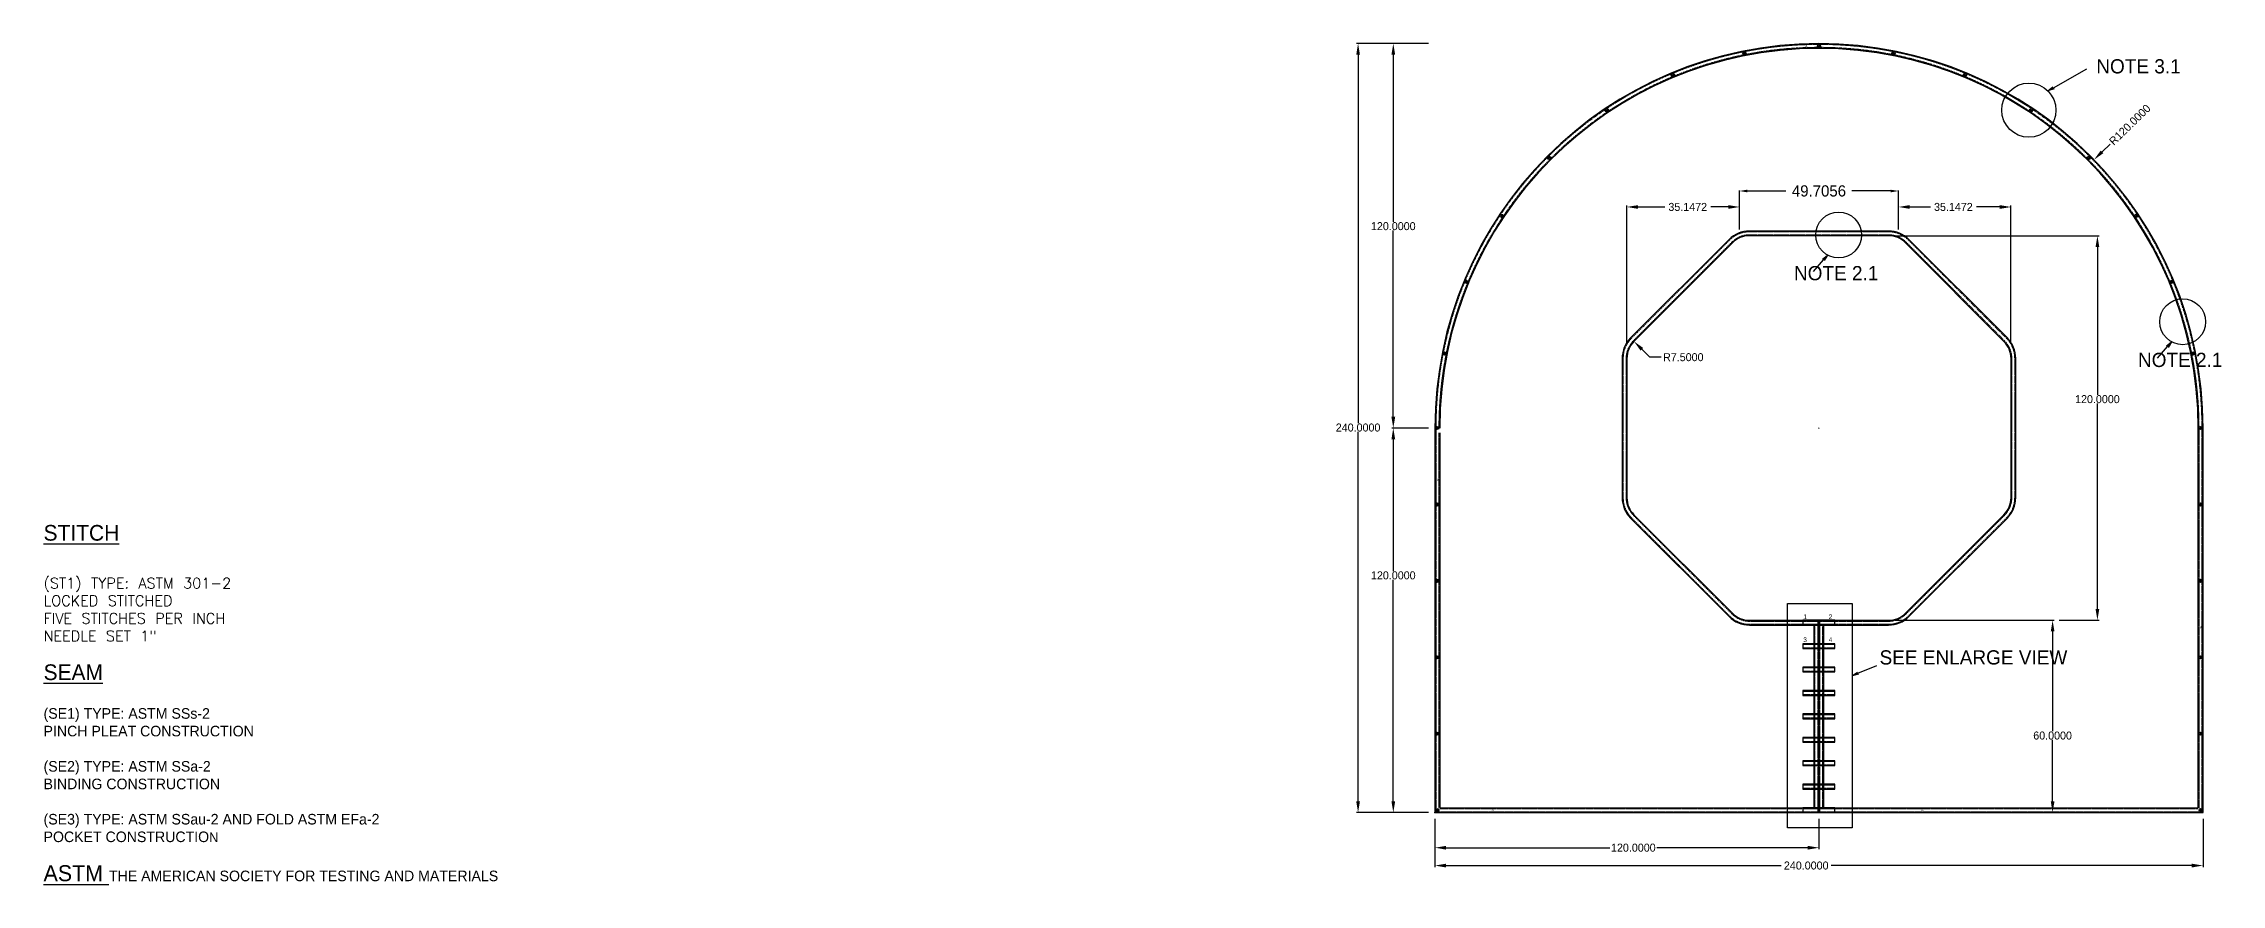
# Model space of a CAD drawing. Header units: inches. Extents: x -1914 to 19746, y -1697 to -663.
# Drawn here: x 1083 to 1763, y -1512 to -1250 of the extents above; entities that cross this region are included whole.
import ezdxf

# ---------------------------------------------------------------- set-up
doc = ezdxf.new("R2010")
doc.units = ezdxf.units.IN
doc.header["$MEASUREMENT"] = 0
doc.linetypes.add('HIDDEN', pattern=[0.375, 0.25, -0.125])
for name, color, linetype in [('DIMENSION', 7, 'Continuous'), ('ENALRGE VIEW', 7, 'Continuous'), ('GROMMET', 7, 'Continuous'), ('STECH', 7, 'HIDDEN'), ('TEXT', 7, 'Continuous'), ('WEBB', 5, 'Continuous')]:
    doc.layers.add(name, color=color, linetype=linetype)
doc.dimstyles.get("Standard").update_dxf_attribs({"dimtxt": 3.5, "dimasz": 3.5, "dimexe": 0.18, "dimexo": 0.0625, "dimgap": 0.09, "dimtad": 0, "dimtih": 1, "dimtoh": 1, "dimdec": 4, "dimzin": 0, "dimdsep": 46, "dimtxsty": 'Standard', "dimcen": 0.09, "dimadec": 0, "dimazin": 0, "dimtfac": 1, "dimtdec": 4, "dimtofl": 0, "dimtmove": 0, "dimatfit": 3, "dimfxl": 0, "dimtolj": 1, "dimtzin": 0, "dimarcsym": 0})

# ---------------------------------------------------------------- blocks, each defined once
blk = doc.blocks.new('*D6')
at = {"layer": 'DEFPOINTS', "color": 0}
for p in [(1493.51, -1250), (1517.51, -1250), (1517.51, -1490)]:
    blk.add_point(p, dxfattribs=at)
at = {"layer": 'DIMENSION', "color": 0, "lineweight": -2}
for p, q in [((1515.51, -1250), (1493.01, -1250)), ((1493.51, -1253.5), (1493.51, -1368.52)), ((1493.51, -1486.5), (1493.51, -1371.2)), ((1515.51, -1490), (1493.01, -1490))]:
    blk.add_line(p, q, dxfattribs=at)
at = {"layer": 'DIMENSION', "color": 0}
for points in [[(1492.93, -1253.5), (1494.1, -1253.5), (1493.51, -1250)], [(1492.93, -1486.5), (1494.1, -1486.5), (1493.51, -1490)]]:
    blk.add_solid(points, dxfattribs=at)
at = {"layer": 'DIMENSION', "color": 0, "insert": (1493.51, -1369.86), "char_height": 2.5, "attachment_point": 5}
blk.add_mtext('\\A1;240.0000', dxfattribs=at)
blk = doc.blocks.new('*D8')
at = {"layer": 'DEFPOINTS', "color": 0}
for p in [(1504.51, -1370), (1517.51, -1370), (1517.51, -1490)]:
    blk.add_point(p, dxfattribs=at)
at = {"layer": 'DIMENSION', "color": 0, "lineweight": -2}
for p, q in [((1515.51, -1370), (1504.01, -1370)), ((1504.51, -1373.5), (1504.51, -1414.66)), ((1504.51, -1486.5), (1504.51, -1417.34)), ((1515.51, -1490), (1504.01, -1490))]:
    blk.add_line(p, q, dxfattribs=at)
at = {"layer": 'DIMENSION', "color": 0}
for points in [[(1503.93, -1373.5), (1505.1, -1373.5), (1504.51, -1370)], [(1503.93, -1486.5), (1505.1, -1486.5), (1504.51, -1490)]]:
    blk.add_solid(points, dxfattribs=at)
at = {"layer": 'DIMENSION', "color": 0, "insert": (1504.51, -1416), "char_height": 2.5, "attachment_point": 5}
blk.add_mtext('\\A1;120.0000', dxfattribs=at)
blk = doc.blocks.new('*D9')
at = {"layer": 'DEFPOINTS', "color": 0}
for p in [(1659.26, -1310), (1724.51, -1310), (1710.51, -1430)]:
    blk.add_point(p, dxfattribs=at)
at = {"layer": 'DIMENSION', "color": 0, "lineweight": -2}
for p, q in [((1661.26, -1310), (1725.01, -1310)), ((1724.51, -1313.5), (1724.51, -1359.66)), ((1724.51, -1426.5), (1724.51, -1362.34)), ((1712.51, -1430), (1725.01, -1430))]:
    blk.add_line(p, q, dxfattribs=at)
at = {"layer": 'DIMENSION', "color": 0}
for points in [[(1723.93, -1313.5), (1725.1, -1313.5), (1724.51, -1310)], [(1723.93, -1426.5), (1725.1, -1426.5), (1724.51, -1430)]]:
    blk.add_solid(points, dxfattribs=at)
at = {"layer": 'DIMENSION', "color": 0, "insert": (1724.51, -1361), "char_height": 2.5, "attachment_point": 5}
blk.add_mtext('\\A1;120.0000', dxfattribs=at)
blk = doc.blocks.new('*D10')
at = {"layer": 'DEFPOINTS', "color": 0}
for p in [(1517.51, -1490), (1757.51, -1490), (1757.51, -1506.57)]:
    blk.add_point(p, dxfattribs=at)
at = {"layer": 'DIMENSION', "color": 0, "lineweight": -2}
for p, q in [((1517.51, -1492), (1517.51, -1507.07)), ((1757.51, -1492), (1757.51, -1507.07)), ((1521.01, -1506.57), (1625.73, -1506.57)), ((1754.01, -1506.57), (1641.33, -1506.57))]:
    blk.add_line(p, q, dxfattribs=at)
at = {"layer": 'DIMENSION', "color": 0}
for points in [[(1521.01, -1505.99), (1521.01, -1507.16), (1517.51, -1506.57)], [(1754.01, -1505.99), (1754.01, -1507.16), (1757.51, -1506.57)]]:
    blk.add_solid(points, dxfattribs=at)
at = {"layer": 'DIMENSION', "color": 0, "insert": (1633.53, -1506.57), "char_height": 2.5, "attachment_point": 5}
blk.add_mtext('\\A1;240.0000', dxfattribs=at)
blk = doc.blocks.new('*D11')
at = {"layer": 'DEFPOINTS', "color": 0}
for p in [(1659.26, -1430), (1659.26, -1490), (1710.51, -1490)]:
    blk.add_point(p, dxfattribs=at)
at = {"layer": 'DIMENSION', "color": 0, "lineweight": -2}
for p, q in [((1661.26, -1430), (1711.01, -1430)), ((1710.51, -1433.5), (1710.51, -1464.66)), ((1710.51, -1486.5), (1710.51, -1467.34)), ((1661.26, -1490), (1711.01, -1490))]:
    blk.add_line(p, q, dxfattribs=at)
at = {"layer": 'DIMENSION', "color": 0}
for points in [[(1709.93, -1433.5), (1711.1, -1433.5), (1710.51, -1430)], [(1709.93, -1486.5), (1711.1, -1486.5), (1710.51, -1490)]]:
    blk.add_solid(points, dxfattribs=at)
at = {"layer": 'DIMENSION', "color": 0, "insert": (1710.51, -1466), "char_height": 2.5, "attachment_point": 5}
blk.add_mtext('\\A1;60.0000', dxfattribs=at)
blk = doc.blocks.new('*D12')
at = {"layer": 'DEFPOINTS', "color": 0}
for p in [(1517.51, -1490), (1637.51, -1490), (1637.51, -1501)]:
    blk.add_point(p, dxfattribs=at)
at = {"layer": 'DIMENSION', "color": 0, "lineweight": -2}
for p, q in [((1517.51, -1492), (1517.51, -1501.5)), ((1637.51, -1492), (1637.51, -1501.5)), ((1521.01, -1501), (1572.13, -1501)), ((1634.01, -1501), (1586.89, -1501))]:
    blk.add_line(p, q, dxfattribs=at)
at = {"layer": 'DIMENSION', "color": 0}
for points in [[(1521.01, -1500.42), (1521.01, -1501.59), (1517.51, -1501)], [(1634.01, -1500.42), (1634.01, -1501.59), (1637.51, -1501)]]:
    blk.add_solid(points, dxfattribs=at)
at = {"layer": 'DIMENSION', "color": 0, "insert": (1579.51, -1501), "char_height": 2.5, "attachment_point": 5}
blk.add_mtext('\\A1;120.0000', dxfattribs=at)
blk = doc.blocks.new('*D15')
at = {"layer": 'DEFPOINTS', "color": 0}
for p in [(1517.51, -1250), (1504.51, -1370), (1517.51, -1370)]:
    blk.add_point(p, dxfattribs=at)
at = {"layer": 'DIMENSION', "color": 0, "lineweight": -2}
for p, q in [((1515.51, -1250), (1504.01, -1250)), ((1504.51, -1253.5), (1504.51, -1305.66)), ((1504.51, -1366.5), (1504.51, -1308.34)), ((1515.51, -1370), (1504.01, -1370))]:
    blk.add_line(p, q, dxfattribs=at)
at = {"layer": 'DIMENSION', "color": 0}
for points in [[(1503.93, -1253.5), (1505.1, -1253.5), (1504.51, -1250)], [(1503.93, -1366.5), (1505.1, -1366.5), (1504.51, -1370)]]:
    blk.add_solid(points, dxfattribs=at)
at = {"layer": 'DIMENSION', "color": 0, "insert": (1504.51, -1307), "char_height": 2.5, "attachment_point": 5}
blk.add_mtext('\\A1;120.0000', dxfattribs=at)
blk = doc.blocks.new('*D16')
at = {"layer": 'DEFPOINTS', "color": 0}
for p in [(1697.51, -1301), (1662.37, -1310), (1697.51, -1345.15)]:
    blk.add_point(p, dxfattribs=at)
at = {"layer": 'DIMENSION', "color": 0, "lineweight": -2}
for p, q in [((1662.37, -1308), (1662.37, -1300.5)), ((1665.87, -1301), (1672.34, -1301)), ((1694.01, -1301), (1686.69, -1301)), ((1697.51, -1343.15), (1697.51, -1300.5))]:
    blk.add_line(p, q, dxfattribs=at)
at = {"layer": 'DIMENSION', "color": 0}
for points in [[(1665.87, -1300.42), (1665.87, -1301.59), (1662.37, -1301)], [(1694.01, -1300.42), (1694.01, -1301.59), (1697.51, -1301)]]:
    blk.add_solid(points, dxfattribs=at)
at = {"layer": 'DIMENSION', "color": 0, "insert": (1679.51, -1301), "char_height": 2.5, "attachment_point": 5}
blk.add_mtext('\\A1;35.1472', dxfattribs=at)
blk = doc.blocks.new('*D20')
at = {"layer": 'DEFPOINTS', "color": 0}
for p in [(1612.66, -1301), (1612.66, -1310), (1577.51, -1345.15)]:
    blk.add_point(p, dxfattribs=at)
at = {"layer": 'DIMENSION', "color": 0, "lineweight": -2}
for p, q in [((1577.51, -1343.15), (1577.51, -1300.5)), ((1581.01, -1301), (1589.34, -1301)), ((1609.16, -1301), (1603.69, -1301)), ((1612.66, -1308), (1612.66, -1300.5))]:
    blk.add_line(p, q, dxfattribs=at)
at = {"layer": 'DIMENSION', "color": 0}
for points in [[(1581.01, -1300.42), (1581.01, -1301.59), (1577.51, -1301)], [(1609.16, -1300.42), (1609.16, -1301.59), (1612.66, -1301)]]:
    blk.add_solid(points, dxfattribs=at)
at = {"layer": 'DIMENSION', "color": 0, "insert": (1596.51, -1301), "char_height": 2.5, "attachment_point": 5}
blk.add_mtext('\\A1;35.1472', dxfattribs=at)
blk = doc.blocks.new('*D23')
at = {"layer": 'DEFPOINTS', "color": 0}
for p in [(1723.45, -1286.25), (1637.51, -1370)]:
    blk.add_point(p, dxfattribs=at)
at = {"layer": 'TEXT', "color": 0, "lineweight": -2}
for p, q in [((1728.46, -1281.36), (1725.95, -1283.8)), ((1637.42, -1370), (1637.6, -1370)), ((1637.51, -1370.09), (1637.51, -1369.91))]:
    blk.add_line(p, q, dxfattribs=at)
at = {"layer": 'TEXT', "color": 0}
blk.add_solid([(1725.55, -1283.38), (1726.36, -1284.22), (1723.45, -1286.25)], dxfattribs=at)
at = {"layer": 'TEXT', "color": 0, "insert": (1734.64, -1275.33), "char_height": 2.5, "attachment_point": 5, "rotation": 44.26582}
blk.add_mtext('\\A1;R120.0000', dxfattribs=at)
blk = doc.blocks.new('_OPEN')
at = {"color": 0, "linetype": 'ByBlock'}
for p, q in [((-1, 0.17), (0, 0)), ((0, 0), (-1, -0.17)), ((0, 0), (-1, 0))]:
    blk.add_line(p, q, dxfattribs=at)
blk = doc.blocks.new('*D118')
at = {"layer": 'DEFPOINTS', "color": 0}
for p in [(1579.71, -1342.95), (1585.01, -1348.26)]:
    blk.add_point(p, dxfattribs=at)
at = {"layer": 'TEXT', "color": 0, "lineweight": -2}
for p, q in [((1584.66, -1347.9), (1582.18, -1345.43)), ((1588.16, -1347.9), (1584.66, -1347.9))]:
    blk.add_line(p, q, dxfattribs=at)
at = {"layer": 'TEXT', "color": 0}
blk.add_solid([(1582.6, -1345.02), (1581.77, -1345.84), (1579.71, -1342.95)], dxfattribs=at)
at = {"layer": 'TEXT', "color": 0, "insert": (1595.12, -1347.9), "char_height": 2.5, "attachment_point": 5}
blk.add_mtext('\\A1;R7.5000', dxfattribs=at)
blk = doc.blocks.new('*D119')
at = {"layer": 'DEFPOINTS', "color": 0}
for p in [(1612.66, -1296.01), (1612.66, -1301), (1662.37, -1301)]:
    blk.add_point(p, dxfattribs=at)
at = {"layer": 'TEXT', "color": 0, "lineweight": -2}
for p, q in [((1612.66, -1300.94), (1612.66, -1295.83)), ((1615.16, -1296.01), (1627.21, -1296.01)), ((1659.87, -1296.01), (1647.81, -1296.01)), ((1662.37, -1300.94), (1662.37, -1295.83))]:
    blk.add_line(p, q, dxfattribs=at)
at = {"layer": 'TEXT', "color": 0}
for points in [[(1615.16, -1295.6), (1615.16, -1296.43), (1612.66, -1296.01)], [(1659.87, -1295.6), (1659.87, -1296.43), (1662.37, -1296.01)]]:
    blk.add_solid(points, dxfattribs=at)
at = {"layer": 'TEXT', "color": 0, "insert": (1637.51, -1296.01), "char_height": 3.5, "attachment_point": 5}
blk.add_mtext('\\A1;49.7056', dxfattribs=at)

msp = doc.modelspace()

# ---------------------------------------------------------------- linework, layer by layer
at = {"layer": 'DIMENSION'}
msp.add_point((1517.51282, -1490.00366), dxfattribs=at)
at = {"layer": 'ENALRGE VIEW'}
msp.add_lwpolyline([(1627.63059, -1424.80625), (1647.86128, -1424.80625), (1647.86128, -1494.84488), (1627.63059, -1494.84488)], close=True, dxfattribs=at)
at = {"layer": 'GROMMET'}
for centre, radius in [((1637.51282, -1250.75366), 0.5), ((1637.51282, -1250.75366), 0.25), ((1614.2483, -1253.04502), 0.5), ((1614.2483, -1253.04502), 0.25), ((1660.77734, -1253.04502), 0.5), ((1660.77734, -1253.04502), 0.25), ((1591.87782, -1259.83103), 0.5), ((1591.87782, -1259.83103), 0.25), ((1683.14782, -1259.83103), 0.5), ((1683.14782, -1259.83103), 0.25), ((1571.26107, -1270.85091), 0.5), ((1571.26107, -1270.85091), 0.25), ((1703.76457, -1270.85091), 0.5), ((1703.76457, -1270.85091), 0.25), ((1553.19033, -1285.68118), 0.5), ((1553.19033, -1285.68118), 0.25), ((1721.8353, -1285.68118), 0.5), ((1721.8353, -1285.68118), 0.25), ((1538.36007, -1303.75191), 0.5), ((1538.36007, -1303.75191), 0.25), ((1736.66557, -1303.75191), 0.5), ((1736.66557, -1303.75191), 0.25), ((1527.34018, -1324.36867), 0.5), ((1527.34018, -1324.36867), 0.25), ((1747.68545, -1324.36867), 0.5), ((1747.68545, -1324.36867), 0.25), ((1520.55417, -1346.73914), 0.5), ((1520.55417, -1346.73914), 0.25), ((1754.47146, -1346.73914), 0.5), ((1754.47146, -1346.73914), 0.25), ((1518.26282, -1370.00366), 0.5), ((1518.26282, -1370.00366), 0.25), ((1518.26282, -1370.00366), 0.25), ((1756.76282, -1370.00366), 0.5), ((1756.76282, -1370.00366), 0.25), ((1518.26282, -1393.85366), 0.5), ((1518.26282, -1393.85366), 0.25), ((1756.76282, -1393.85366), 0.5), ((1756.76282, -1393.85366), 0.25), ((1518.26282, -1417.70366), 0.5), ((1518.26282, -1417.70366), 0.25), ((1756.76282, -1417.70366), 0.5), ((1756.76282, -1417.70366), 0.25), ((1518.26282, -1441.55366), 0.5), ((1518.26282, -1441.55366), 0.25), ((1756.76282, -1441.55366), 0.5), ((1756.76282, -1441.55366), 0.25), ((1518.26282, -1465.40366), 0.5), ((1518.26282, -1465.40366), 0.25), ((1756.76282, -1465.40366), 0.5), ((1756.76282, -1465.40366), 0.25), ((1518.26282, -1489.25366), 0.5), ((1518.26282, -1489.25366), 0.25), ((1756.76282, -1489.25366), 0.5), ((1756.76282, -1489.25366), 0.25)]:
    msp.add_circle(centre, radius, dxfattribs=at)
at = {"layer": 'STECH', "ltscale": 0.015}
for p, q in [((1609.57942, -1311.31648), (1578.82563, -1342.07027)), ((1610.28653, -1312.02359), (1579.53274, -1342.77738)), ((1659.25903, -1308.75366), (1615.7666, -1308.75366)), ((1659.25903, -1309.75366), (1615.7666, -1309.75366)), ((1695.49289, -1342.77738), (1664.73911, -1312.02359)), ((1696.2, -1342.07027), (1665.44621, -1311.31648)), ((1576.26282, -1348.25745), (1576.26282, -1391.74988)), ((1577.26282, -1348.25745), (1577.26282, -1391.74988)), ((1697.76282, -1391.74988), (1697.76282, -1348.25745)), ((1698.76282, -1391.74988), (1698.76282, -1348.25745)), ((1517.76282, -1370.00366), (1517.76282, -1490.00366)), ((1518.76282, -1371.50366), (1518.76282, -1488.50366)), ((1756.26282, -1488.50366), (1756.26282, -1370.00366)), ((1757.26282, -1490.00366), (1757.26282, -1370.00366)), ((1578.82563, -1397.93706), (1609.57942, -1428.69085)), ((1579.53274, -1397.22995), (1610.28653, -1427.98374)), ((1664.73911, -1427.98374), (1695.49289, -1397.22995)), ((1665.44621, -1428.69085), (1696.2, -1397.93706)), ((1615.7666, -1430.25366), (1659.25903, -1430.25366)), ((1615.7666, -1431.25366), (1659.25903, -1431.25366)), ((1637.51282, -1430.25366), (1632.51282, -1430.25366)), ((1632.51282, -1431.25366), (1637.51282, -1431.25366)), ((1636.26282, -1488.50366), (1636.26282, -1431.50366)), ((1637.26282, -1490.00366), (1637.26282, -1430.00366)), ((1642.51282, -1430.25366), (1637.51282, -1430.25366)), ((1637.51282, -1431.25366), (1642.51282, -1431.25366)), ((1637.76282, -1490.00366), (1637.76282, -1430.00366)), ((1638.76282, -1488.50366), (1638.76282, -1431.50366)), ((1637.51282, -1437.56616), (1632.51282, -1437.56616)), ((1632.51282, -1438.56616), (1637.51282, -1438.56616)), ((1642.51282, -1437.56616), (1637.51282, -1437.56616)), ((1637.51282, -1438.56616), (1642.51282, -1438.56616)), ((1637.51282, -1444.87866), (1632.51282, -1444.87866)), ((1632.51282, -1445.87866), (1637.51282, -1445.87866)), ((1642.51282, -1444.87866), (1637.51282, -1444.87866)), ((1637.51282, -1445.87866), (1642.51282, -1445.87866)), ((1637.51282, -1452.19116), (1632.51282, -1452.19116)), ((1632.51282, -1453.19116), (1637.51282, -1453.19116)), ((1642.51282, -1452.19116), (1637.51282, -1452.19116)), ((1637.51282, -1453.19116), (1642.51282, -1453.19116)), ((1637.51282, -1459.50366), (1632.51282, -1459.50366)), ((1632.51282, -1460.50366), (1637.51282, -1460.50366)), ((1642.51282, -1459.50366), (1637.51282, -1459.50366)), ((1637.51282, -1460.50366), (1642.51282, -1460.50366)), ((1637.51282, -1466.81616), (1632.51282, -1466.81616)), ((1632.51282, -1467.81616), (1637.51282, -1467.81616)), ((1642.51282, -1466.81616), (1637.51282, -1466.81616)), ((1637.51282, -1467.81616), (1642.51282, -1467.81616)), ((1637.51282, -1474.12866), (1632.51282, -1474.12866)), ((1632.51282, -1475.12866), (1637.51282, -1475.12866)), ((1642.51282, -1474.12866), (1637.51282, -1474.12866)), ((1637.51282, -1475.12866), (1642.51282, -1475.12866)), ((1637.51282, -1481.44116), (1632.51282, -1481.44116)), ((1632.51282, -1482.44116), (1637.51282, -1482.44116)), ((1642.51282, -1481.44116), (1637.51282, -1481.44116)), ((1637.51282, -1482.44116), (1642.51282, -1482.44116)), ((1517.51282, -1489.75366), (1757.51282, -1489.75366)), ((1519.01282, -1488.75366), (1756.01282, -1488.75366)), ((1637.51282, -1488.75366), (1632.51282, -1488.75366)), ((1632.51282, -1489.75366), (1637.51282, -1489.75366)), ((1642.51282, -1488.75366), (1637.51282, -1488.75366)), ((1637.51282, -1489.75366), (1642.51282, -1489.75366))]:
    msp.add_line(p, q, dxfattribs=at)
for centre, radius, start, end in [((1637.51282, -1370.00366), 119.75, 0, 180), ((1637.51282, -1370.00366), 118.75, 0, 180), ((1615.7666, -1317.50366), 8.75, 90, 135), ((1615.7666, -1317.50366), 7.75, 90, 135), ((1659.25903, -1317.50366), 8.75, 45, 90), ((1659.25903, -1317.50366), 7.75, 45, 90), ((1585.01282, -1348.25745), 8.75, 135, 180), ((1585.01282, -1348.25745), 7.75, 135, 180), ((1690.01282, -1348.25745), 7.75, 0, 45), ((1690.01282, -1348.25745), 8.75, 0, 45), ((1585.01282, -1391.74988), 8.75, 180, 225), ((1585.01282, -1391.74988), 7.75, 180, 225), ((1690.01282, -1391.74988), 7.75, 315, 0), ((1690.01282, -1391.74988), 8.75, 315, 0), ((1615.7666, -1422.50366), 8.75, 225, 270), ((1615.7666, -1422.50366), 7.75, 225, 270), ((1659.25903, -1422.50366), 7.75, 270, 315), ((1659.25903, -1422.50366), 8.75, 270, 315)]:
    msp.add_arc(centre, radius, start, end, dxfattribs=at)
at = {"layer": 'TEXT'}
for p, q in [((1710.7965, -1263.7833), (1721.18486, -1257.83797)), ((1638.86673, -1317.51701), (1635.69267, -1321.09738)), ((1746.35459, -1344.59228), (1743.18053, -1348.17265)), ((1649.68967, -1446.56377), (1655.63762, -1444.15643))]:
    msp.add_line(p, q, dxfattribs=at)
for centre, radius in [((1703.0947, -1270.78366), 8.46228), ((1643.66179, -1309.75366), 7.16168), ((1751.14965, -1336.82893), 7.16168)]:
    msp.add_circle(centre, radius, dxfattribs=at)
at = {"layer": 'WEBB'}
for p, q in [((1609.40264, -1311.1397), (1578.64886, -1341.89349)), ((1610.4633, -1312.20036), (1579.70952, -1342.95415)), ((1659.25903, -1308.50366), (1615.7666, -1308.50366)), ((1659.25903, -1310.00366), (1615.7666, -1310.00366)), ((1695.31612, -1342.95415), (1664.56233, -1312.20036)), ((1696.37678, -1341.89349), (1665.62299, -1311.1397)), ((1576.01282, -1348.25745), (1576.01282, -1391.74988)), ((1577.51282, -1348.25745), (1577.51282, -1391.74988)), ((1697.51282, -1391.74988), (1697.51282, -1348.25745)), ((1699.01282, -1391.74988), (1699.01282, -1348.25745)), ((1517.51282, -1370.00366), (1517.51282, -1490.00366)), ((1519.01282, -1371.50366), (1519.01282, -1488.50366)), ((1756.01282, -1488.50366), (1756.01282, -1370.00366)), ((1757.51282, -1490.00366), (1757.51282, -1370.00366)), ((1578.64886, -1398.11384), (1609.40264, -1428.86763)), ((1579.70952, -1397.05318), (1610.4633, -1427.80697)), ((1664.56233, -1427.80697), (1695.31612, -1397.05318)), ((1665.62299, -1428.86763), (1696.37678, -1398.11384)), ((1615.7666, -1430.00366), (1659.25903, -1430.00366)), ((1615.7666, -1431.50366), (1659.25903, -1431.50366)), ((1632.51282, -1430.00366), (1632.51282, -1431.50366)), ((1637.51282, -1430.00366), (1632.51282, -1430.00366)), ((1632.51282, -1431.50366), (1637.51282, -1431.50366)), ((1636.01282, -1488.50366), (1636.01282, -1431.50366)), ((1637.51282, -1490.00366), (1637.51282, -1430.00366)), ((1637.51282, -1430.00366), (1642.51282, -1430.00366)), ((1642.51282, -1430.00366), (1637.51282, -1430.00366)), ((1637.51282, -1431.50366), (1642.51282, -1431.50366)), ((1639.01282, -1488.50366), (1639.01282, -1431.50366)), ((1642.51282, -1431.50366), (1642.51282, -1430.00366)), ((1632.51282, -1437.31616), (1632.51282, -1438.81616)), ((1637.51282, -1437.31616), (1632.51282, -1437.31616)), ((1632.51282, -1438.81616), (1637.51282, -1438.81616)), ((1642.51282, -1437.31616), (1637.51282, -1437.31616)), ((1637.51282, -1438.81616), (1637.51282, -1439.27253)), ((1637.51282, -1438.81616), (1642.51282, -1438.81616)), ((1642.51282, -1438.81616), (1642.51282, -1437.31616)), ((1632.51282, -1444.62866), (1632.51282, -1446.12866)), ((1637.51282, -1444.62866), (1632.51282, -1444.62866)), ((1632.51282, -1446.12866), (1637.51282, -1446.12866)), ((1642.51282, -1444.62866), (1637.51282, -1444.62866)), ((1637.51282, -1446.12866), (1637.51282, -1446.24175)), ((1637.51282, -1446.12866), (1642.51282, -1446.12866)), ((1642.51282, -1446.12866), (1642.51282, -1444.62866)), ((1632.51282, -1451.94116), (1632.51282, -1453.44116)), ((1637.51282, -1451.94116), (1632.51282, -1451.94116)), ((1632.51282, -1453.44116), (1637.51282, -1453.44116)), ((1642.51282, -1451.94116), (1637.51282, -1451.94116)), ((1637.51282, -1453.44116), (1637.51282, -1453.70028)), ((1637.51282, -1453.44116), (1642.51282, -1453.44116)), ((1642.51282, -1453.44116), (1642.51282, -1451.94116)), ((1632.51282, -1459.25366), (1632.51282, -1460.75366)), ((1637.51282, -1459.25366), (1632.51282, -1459.25366)), ((1632.51282, -1460.75366), (1637.51282, -1460.75366)), ((1637.51282, -1459.25366), (1637.51282, -1460.75366)), ((1642.51282, -1459.25366), (1637.51282, -1459.25366)), ((1637.51282, -1460.75366), (1637.51282, -1461.06739)), ((1637.51282, -1460.75366), (1642.51282, -1460.75366)), ((1642.51282, -1460.75366), (1642.51282, -1459.25366)), ((1632.51282, -1466.56616), (1632.51282, -1468.06616)), ((1637.51282, -1466.56616), (1632.51282, -1466.56616)), ((1632.51282, -1468.06616), (1637.51282, -1468.06616)), ((1642.51282, -1466.56616), (1637.51282, -1466.56616)), ((1637.51282, -1468.06616), (1637.51282, -1468.32377)), ((1637.51282, -1468.06616), (1642.51282, -1468.06616)), ((1642.51282, -1468.06616), (1642.51282, -1466.56616)), ((1632.51282, -1473.87866), (1632.51282, -1475.37866)), ((1637.51282, -1473.87866), (1632.51282, -1473.87866)), ((1632.51282, -1475.37866), (1637.51282, -1475.37866)), ((1642.51282, -1473.87866), (1637.51282, -1473.87866)), ((1637.51282, -1475.37866), (1642.51282, -1475.37866)), ((1642.51282, -1475.37866), (1642.51282, -1473.87866)), ((1632.51282, -1481.19116), (1632.51282, -1482.69116)), ((1637.51282, -1481.19116), (1632.51282, -1481.19116)), ((1632.51282, -1482.69116), (1637.51282, -1482.69116)), ((1642.51282, -1481.19116), (1637.51282, -1481.19116)), ((1637.51282, -1482.69116), (1642.51282, -1482.69116)), ((1642.51282, -1482.69116), (1642.51282, -1481.19116)), ((1517.51282, -1490.00366), (1757.51282, -1490.00366)), ((1519.01282, -1488.50366), (1756.01282, -1488.50366)), ((1632.51282, -1488.50366), (1632.51282, -1490.00366)), ((1637.51282, -1488.50366), (1632.51282, -1488.50366)), ((1632.51282, -1490.00366), (1637.51282, -1490.00366)), ((1642.51282, -1488.50366), (1637.51282, -1488.50366)), ((1637.51282, -1490.00366), (1642.51282, -1490.00366)), ((1642.51282, -1490.00366), (1642.51282, -1488.50366))]:
    msp.add_line(p, q, dxfattribs=at)
for centre, radius, start, end in [((1637.51282, -1370.00366), 120, 0, 180), ((1637.51282, -1370.00366), 118.5, 0, 180), ((1615.7666, -1317.50366), 9, 90, 135), ((1615.7666, -1317.50366), 7.5, 90, 135), ((1659.25903, -1317.50366), 9, 45, 90), ((1659.25903, -1317.50366), 7.5, 45, 90), ((1585.01282, -1348.25745), 9, 135, 180), ((1585.01282, -1348.25745), 7.5, 135, 180), ((1690.01282, -1348.25745), 7.5, 0, 45), ((1690.01282, -1348.25745), 9, 0, 45), ((1585.01282, -1391.74988), 9, 180, 225), ((1585.01282, -1391.74988), 7.5, 180, 225), ((1690.01282, -1391.74988), 7.5, 315, 0), ((1690.01282, -1391.74988), 9, 315, 0), ((1615.7666, -1422.50366), 9, 225, 270), ((1615.7666, -1422.50366), 7.5, 225, 270), ((1659.25903, -1422.50366), 7.5, 270, 315), ((1659.25903, -1422.50366), 9, 270, 315)]:
    msp.add_arc(centre, radius, start, end, dxfattribs=at)

# ---------------------------------------------------------------- block references
at = {"layer": 'TEXT', "yscale": 2, "zscale": 2}
for p, xscale, rotation in [((1709.0681, -1264.7896), 1.999999999999913, 210.2086803419953), ((1640.19059, -1316.01788), 1.999999999999901, 48.55269715706984), ((1747.67845, -1343.09315), 1.999999999999901, 48.55269715706984), ((1647.86088, -1447.37344), 2.00000000000013, 203.8805836125987)]:
    msp.add_blockref('_OPEN', p, dxfattribs=dict(at, xscale=xscale, rotation=rotation))

# ---------------------------------------------------------------- texts
at = {"layer": 'TEXT'}
for s, height, p in [('A', 0.72228, (1633.23098, -1251.14772)), ('NOTE 3.1', 4.4353, (1724.16083, -1259.30536)), ('NOTE 2.1', 4.4353, (1629.69841, -1323.87424)), ('NOTE 2.1', 4.4353, (1737.18627, -1350.94951)), ('A', 0.72228, (1518.08818, -1386.54498)), ('1', 1.45767, (1632.62406, -1429.63102)), ('2', 1.45767, (1640.55168, -1429.63102)), ('3', 1.45767, (1632.62406, -1436.8133)), ('4', 1.45767, (1640.55168, -1436.8133)), ('A', 0.72228, (1756.53405, -1432.62734)), ('SEE ENLARGE VIEW ', 4.4353, (1656.44336, -1443.8106)), ('A', 0.72228, (1535.24287, -1489.57316)), ('A', 0.72228, (1669.47304, -1489.54939))]:
    msp.add_text(s, height=height, dxfattribs=at).set_placement(p)
at = {"layer": 'TEXT', "insert": (1082.78644, -1400.25618), "char_height": 3, "width": 423.0751347, "attachment_point": 1}
msp.add_mtext('{\\H1.633x;\\LSTITCH\\H1.021x;\\P\\fTimes New Roman|b0|i0|c0|p18;\\P\\Ftxt.shx|c0;\\H0.6599x;\\l(ST1) TYPE: ASTM 301-2\\PLOCKED STITCHED\\PFIVE STITCHES PER INCH\\PNEEDLE SET 1"}\\P\\P{\\H1.633x;\\LSEAM}\\P{\\H1.1x;\\P(SE1) TYPE: ASTM SSs-2\\PPINCH PLEAT CONSTRUCTION\\P\\P(SE2) TYPE: ASTM SSa-2\\PBINDING CONSTRUCTION\\P\\P(SE3) TYPE: ASTM SSau-2 AND FOLD ASTM EFa-2\\PPOCKET CONSTRUCTIO}N\\P\\P{\\H1.667x;\\LASTM\\l \\H0.6599x;THE AMERICAN SOCIETY FOR TESTING AND MATERIALS}', dxfattribs=at)

# ---------------------------------------------------------------- dimensions: what is measured, and where the dimension line sits
at = {"layer": 'DIMENSION'}
for base, p1, p2, picture, middle in [((1493.51282, -1250.00366), (1517.51282, -1490.00366), (1517.51282, -1250.00366), '*D6', (1493.51282, -1369.85766)), ((1504.51282, -1370.00366), (1517.51282, -1250.00366), (1517.51282, -1370.00366), '*D15', (1504.51282, -1307.00366)), ((1724.51282, -1310.00366), (1710.51282, -1430.00366), (1659.25903, -1310.00366), '*D9', (1724.51282, -1361.00366)), ((1504.51282, -1370.00366), (1517.51282, -1490.00366), (1517.51282, -1370.00366), '*D8', (1504.51282, -1416.00366)), ((1710.51282, -1490.00366), (1659.25903, -1430.00366), (1659.25903, -1490.00366), '*D11', (1710.51282, -1466.00366))]:
    dim = msp.add_linear_dim(base=base, p1=p1, p2=p2, angle=90, dimstyle='Standard', override={"dimscale": 1, "dimtxt": 2.5, "dimexe": 0.5, "dimexo": 2, "dimtoh": 0, "dimdle": 2}, dxfattribs=at)
    dim.commit()
    dim.dimension.update_dxf_attribs({"geometry": picture, "text_midpoint": middle, "dimtype": 160})
for base, p1, p2, picture, middle in [((1612.66, -1301.00366), (1577.51282, -1345.15085), (1612.66, -1310.00366), '*D20', (1596.51282, -1301.00366)), ((1697.51282, -1301.00366), (1662.36563, -1310.00366), (1697.51282, -1345.15085), '*D16', (1679.51282, -1301.00366)), ((1757.51282, -1506.57251), (1517.51282, -1490.00366), (1757.51282, -1490.00366), '*D10', (1633.52708, -1506.57251)), ((1637.51282, -1501.00366), (1517.51282, -1490.00366), (1637.51282, -1490.00366), '*D12', (1579.51282, -1501.00366))]:
    dim = msp.add_linear_dim(base=base, p1=p1, p2=p2, dimstyle='Standard', override={"dimscale": 1, "dimtxt": 2.5, "dimexe": 0.5, "dimexo": 2, "dimtoh": 0, "dimdle": 2}, dxfattribs=at)
    dim.commit()
    dim.dimension.update_dxf_attribs({"geometry": picture, "text_midpoint": middle, "dimtype": 160})
at = {"layer": 'TEXT'}
dim = msp.add_radius_dim(center=(1637.51282, -1370.00366), mpoint=(1723.44593, -1286.24508), dimstyle='Standard', override={"dimscale": 1, "dimtxt": 2.5, "dimexe": 0.5, "dimexo": 2, "dimtoh": 0, "dimdle": 2}, dxfattribs=at)
dim.commit()
dim.dimension.update_dxf_attribs({"geometry": '*D23', "text_midpoint": (1734.63991, -1275.33436)})
dim = msp.add_linear_dim(base=(1612.66, -1296.01236), p1=(1662.36563, -1301.00366), p2=(1612.66, -1301.00366), dimstyle='Standard', override={"dimasz": 2.5}, dxfattribs=at)
dim.commit()
dim.dimension.update_dxf_attribs({"geometry": '*D119', "text_midpoint": (1637.51282, -1296.01236)})
dim = msp.add_radius_dim(center=(1585.01282, -1348.25745), mpoint=(1579.70952, -1342.95415), dimstyle='Standard', override={"dimtxt": 2.5, "dimtmove": 1}, dxfattribs=at)
dim.commit()
dim.dimension.update_dxf_attribs({"geometry": '*D118', "text_midpoint": (1584.65926, -1347.9039), "dimtype": 164})

doc.saveas('drawing.dxf')
